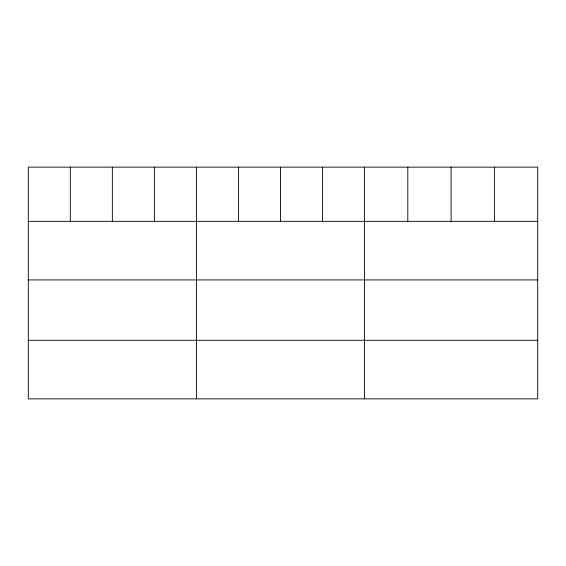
<?xml version="1.0" encoding="UTF-8"?>
<svg xmlns="http://www.w3.org/2000/svg" width="566" height="566" viewBox="0 0 566 566"><rect width="100%" height="100%" fill="white"/><g stroke="black" fill="none" stroke-linecap="round" stroke-linejoin="round"><path stroke-width="0.85" d="M537.7 221.348L537.7 398.867L28.3 398.867L28.3 167.133L537.7 167.133L537.7 221.348L28.3 221.348M28.3 279.929L537.7 279.929M28.3 340.286L537.7 340.286M494.401 167.133L494.401 221.348M451.102 167.133L451.102 221.348M407.803 167.133L407.803 221.348M364.504 167.133L364.504 398.867M322.478 167.133L322.478 221.348M280.453 167.133L280.453 221.348M238.428 167.133L238.428 221.348M196.402 167.133L196.402 398.867M154.376 167.133L154.376 221.348M112.351 167.133L112.351 221.348M70.326 167.133L70.326 221.348"/></g></svg>
